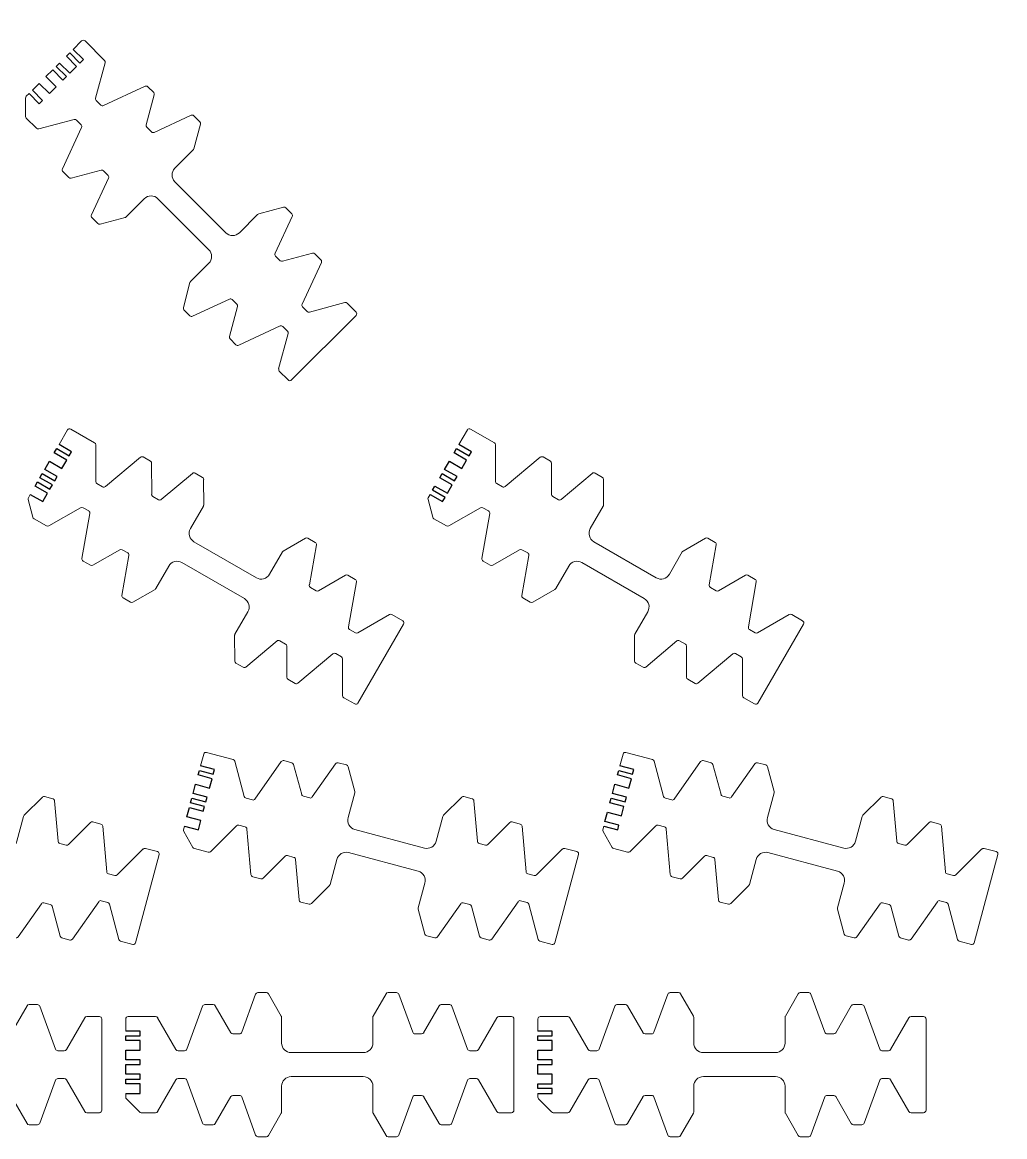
# Model space of a CAD drawing. Header units: millimetres. Extents: x -10 to 1112, y -3314 to 0.
# Drawn here: x 664.8 to 869.3, y -1121 to -889.1 of the extents above; entities that cross this region are included whole.
import ezdxf

# ---------------------------------------------------------------- set-up
doc = ezdxf.new("R2010")
doc.units = ezdxf.units.MM
doc.layers.get('0').update_dxf_attribs({"lineweight": 25, "true_color": 0xffffff})
for name, color, linetype, lineweight, true_color in [('High_Quality', 5, 'Continuous', 25, 0x0000ff), ('Medium_Quality', 4, 'Continuous', 25, 0x00ffff), ('Normal_Quality', 3, 'Continuous', 25, 0x00ff00)]:
    doc.layers.add(name, color=color, linetype=linetype, lineweight=lineweight, true_color=true_color)

# ---------------------------------------------------------------- blocks, each defined once
blk = doc.blocks.new('CTST_UTST_39')
at = {"layer": 'High_Quality'}
for p, q in [((0, 0), (0, -3)), ((1, -3), (1, 0)), ((1, 0), (3, 0)), ((3, 0), (3, -3)), ((5, -3), (5, 0)), ((5, 0), (7, 0)), ((7, 0), (7, -3)), ((8, -3), (8, 0)), ((8, 0), (9, 0)), ((9, 0), (9, -3)), ((11, -3), (11, 0)), ((11, 0), (12, 0)), ((12, 0), (12, -3)), ((13, -3), (13, 0)), ((0, -3), (1, -3)), ((3, -3), (5, -3)), ((7, -3), (8, -3)), ((9, -3), (11, -3)), ((12, -3), (13, -3))]:
    blk.add_line(p, q, dxfattribs=at)
at = {"layer": 'High_Quality', "color": 5, "linetype": 'Continuous', "lineweight": 13, "true_color": 0x0000ff}
for p, q in [((-3.75, -6.64), (2.85, -10.45)), ((15.75, -6.64), (9.15, -10.45)), ((-6.25, -18.64), (-0.65, -21.88)), ((18.25, -18.64), (12.65, -21.88)), ((-8.75, -29.7), (-4.12, -32.38)), ((20.75, -29.7), (16.12, -32.38)), ((3.5, -34.44), (3.5, -49.44)), ((8.5, -34.44), (8.5, -49.44)), ((-8.75, -54.19), (-4.12, -51.51)), ((20.75, -54.19), (16.12, -51.51)), ((-6.25, -65.24), (-0.65, -62.01)), ((18.25, -65.24), (12.65, -62.01)), ((-3.75, -77.24), (2.85, -73.43)), ((15.75, -77.24), (9.15, -73.43))]:
    blk.add_line(p, q, dxfattribs=at)
for centre, start, end in [((1.5, -34.44), 0, 90), ((10.5, -34.44), 90, 180), ((1.5, -49.44), 270, 0), ((10.5, -49.44), 180, 270)]:
    blk.add_arc(centre, 2, start, end, dxfattribs=at)
at = {"layer": 'Medium_Quality', "color": 4, "linetype": 'Continuous', "lineweight": 13, "true_color": 0x00ffff}
for p, q in [((-3.87, -32.44), (1.5, -32.44)), ((15.87, -32.44), (10.5, -32.44)), ((-3.87, -51.44), (1.5, -51.44)), ((15.87, -51.44), (10.5, -51.44))]:
    blk.add_line(p, q, dxfattribs=at)
for centre, start, end in [((-3.87, -31.94), 240, 270), ((15.87, -31.94), 270, 300), ((-3.87, -51.94), 90, 120), ((15.87, -51.94), 60, 90), ((-8.5, -54.62), 120, 180)]:
    blk.add_arc(centre, 0.5, start, end, dxfattribs=at)
at = {"layer": 'Normal_Quality', "color": 3, "lineweight": 13, "true_color": 0x00ff00}
for p, q in [((-0.79, 0), (0, 0)), ((13, 0), (15.5, 0)), ((-3.85, -2.85), (-1.15, -0.15))]:
    blk.add_line(p, q, dxfattribs=at)
at = {"layer": 'Normal_Quality', "color": 3, "linetype": 'Continuous', "lineweight": 13, "true_color": 0x00ff00}
for p, q in [((16, -0.5), (16, -6.21)), ((-4, -3.21), (-4, -6.21)), ((3.1, -12.26), (3.1, -10.89)), ((8.9, -12.26), (8.9, -10.89)), ((-6.17, -15.99), (2.77, -12.73)), ((18.17, -15.99), (9.23, -12.73)), ((-6.5, -16.46), (-6.5, -18.21)), ((18.5, -16.46), (18.5, -18.21)), ((-0.4, -23.68), (-0.4, -22.31)), ((12.4, -23.68), (12.4, -22.31)), ((-8.67, -27.04), (-0.73, -24.15)), ((20.67, -27.04), (12.73, -24.15)), ((-9, -27.51), (-9, -29.27)), ((21, -27.51), (21, -29.27)), ((-9, -56.37), (-9, -54.62)), ((21, -56.37), (21, -54.62)), ((-8.67, -56.84), (-0.73, -59.73)), ((20.67, -56.84), (12.73, -59.73)), ((-0.4, -60.2), (-0.4, -61.58)), ((12.4, -60.2), (12.4, -61.58)), ((-6.5, -67.43), (-6.5, -65.68)), ((18.5, -67.43), (18.5, -65.68)), ((-6.17, -67.9), (2.77, -71.16)), ((18.17, -67.9), (9.23, -71.16)), ((3.1, -71.63), (3.1, -73)), ((8.9, -71.63), (8.9, -73)), ((-4, -80.29), (-4, -77.68)), ((16, -80.29), (16, -77.68)), ((-3.5, -80.79), (15.5, -80.79))]:
    blk.add_line(p, q, dxfattribs=at)
at = {"layer": 'Normal_Quality', "color": 3, "lineweight": 13, "true_color": 0x00ff00}
for centre, start, end in [((15.5, -0.5), 0, 90), ((-0.79, -0.5), 90, 135), ((-3.5, -3.21), 135, 180)]:
    blk.add_arc(centre, 0.5, start, end, dxfattribs=at)
at = {"layer": 'Normal_Quality', "color": 3, "linetype": 'Continuous', "lineweight": 13, "true_color": 0x00ff00}
for centre, start, end in [((-3.5, -6.21), 180, 240), ((15.5, -6.21), 300, 0), ((2.6, -10.89), 0, 60), ((9.4, -10.89), 120, 180), ((2.6, -12.26), 290, 0), ((9.4, -12.26), 180, 250), ((-6, -16.46), 110, 180), ((18, -16.46), 0, 70), ((-6, -18.21), 180, 240), ((18, -18.21), 300, 0), ((-0.9, -22.31), 0, 60), ((12.9, -22.31), 120, 180), ((-0.9, -23.68), 290, 0), ((12.9, -23.68), 180, 250), ((-8.5, -27.51), 110, 180), ((20.5, -27.51), 0, 70), ((-8.5, -29.27), 180, 240), ((20.5, -29.27), 300, 0), ((20.5, -54.62), 0, 60), ((-8.5, -56.37), 180, 250), ((20.5, -56.37), 290, 0), ((-0.9, -60.2), 0, 70), ((12.9, -60.2), 110, 180), ((-0.9, -61.58), 300, 0), ((12.9, -61.58), 180, 240), ((-6, -65.68), 120, 180), ((18, -65.68), 0, 60), ((-6, -67.43), 180, 250), ((18, -67.43), 290, 0), ((2.6, -71.63), 0, 70), ((9.4, -71.63), 110, 180), ((2.6, -73), 300, 0), ((9.4, -73), 180, 240), ((-3.5, -77.68), 120, 180), ((15.5, -77.68), 0, 60), ((-3.5, -80.29), 180, 270), ((15.5, -80.29), 270, 0)]:
    blk.add_arc(centre, 0.5, start, end, dxfattribs=at)
blk = doc.blocks.new('CTST_UTST_48')
at = {"layer": 'High_Quality'}
for p, q in [((0, 0), (0, -3)), ((2, -3), (2, 0)), ((2, 0), (3, 0)), ((3, 0), (3, -3)), ((4, -3), (4, 0)), ((4, 0), (5, 0)), ((5, 0), (5, -3)), ((6, -3), (6, 0)), ((6, 0), (8, 0)), ((8, 0), (8, -3)), ((10, -3), (10, 0)), ((10, 0), (11, 0)), ((11, 0), (11, -3)), ((12, -3), (12, 0)), ((0, -3), (2, -3)), ((3, -3), (4, -3)), ((5, -3), (6, -3)), ((8, -3), (10, -3)), ((11, -3), (12, -3))]:
    blk.add_line(p, q, dxfattribs=at)
at = {"layer": 'High_Quality', "color": 5, "linetype": 'Continuous', "lineweight": 13, "true_color": 0x0000ff}
for p, q in [((-3.75, -6.64), (2.85, -10.45)), ((15.75, -6.64), (9.15, -10.45)), ((-6.25, -18.64), (-0.65, -21.88)), ((18.25, -18.64), (12.65, -21.88)), ((-8.75, -29.7), (-4.12, -32.38)), ((20.75, -29.7), (16.12, -32.38)), ((3.5, -34.44), (3.5, -49.44)), ((8.5, -34.44), (8.5, -49.44)), ((-8.75, -54.19), (-4.12, -51.51)), ((20.75, -54.19), (16.12, -51.51)), ((-6.25, -65.24), (-0.65, -62.01)), ((18.25, -65.24), (12.65, -62.01)), ((-3.75, -77.24), (2.85, -73.43)), ((15.75, -77.24), (9.15, -73.43))]:
    blk.add_line(p, q, dxfattribs=at)
for centre, start, end in [((1.5, -34.44), 0, 90), ((10.5, -34.44), 90, 180), ((1.5, -49.44), 270, 0), ((10.5, -49.44), 180, 270)]:
    blk.add_arc(centre, 2, start, end, dxfattribs=at)
at = {"layer": 'Medium_Quality', "color": 4, "linetype": 'Continuous', "lineweight": 13, "true_color": 0x00ffff}
for p, q in [((-3.87, -32.44), (1.5, -32.44)), ((15.87, -32.44), (10.5, -32.44)), ((-3.87, -51.44), (1.5, -51.44)), ((15.87, -51.44), (10.5, -51.44))]:
    blk.add_line(p, q, dxfattribs=at)
for centre, start, end in [((-3.87, -31.94), 240, 270), ((15.87, -31.94), 270, 300), ((-3.87, -51.94), 90, 120), ((15.87, -51.94), 60, 90), ((-8.5, -54.62), 120, 180)]:
    blk.add_arc(centre, 0.5, start, end, dxfattribs=at)
at = {"layer": 'Normal_Quality', "color": 3, "lineweight": 13, "true_color": 0x00ff00}
for p, q in [((-0.79, 0), (0, 0)), ((12, 0), (15.5, 0)), ((-3.85, -2.85), (-1.15, -0.15))]:
    blk.add_line(p, q, dxfattribs=at)
at = {"layer": 'Normal_Quality', "color": 3, "linetype": 'Continuous', "lineweight": 13, "true_color": 0x00ff00}
for p, q in [((16, -0.5), (16, -6.21)), ((-4, -3.21), (-4, -6.21)), ((3.1, -12.26), (3.1, -10.89)), ((8.9, -12.26), (8.9, -10.89)), ((-6.17, -15.99), (2.77, -12.73)), ((18.17, -15.99), (9.23, -12.73)), ((-6.5, -16.46), (-6.5, -18.21)), ((18.5, -16.46), (18.5, -18.21)), ((-0.4, -23.68), (-0.4, -22.31)), ((12.4, -23.68), (12.4, -22.31)), ((-8.67, -27.04), (-0.73, -24.15)), ((20.67, -27.04), (12.73, -24.15)), ((-9, -27.51), (-9, -29.27)), ((21, -27.51), (21, -29.27)), ((-9, -56.37), (-9, -54.62)), ((21, -56.37), (21, -54.62)), ((-8.67, -56.84), (-0.73, -59.73)), ((20.67, -56.84), (12.73, -59.73)), ((-0.4, -60.2), (-0.4, -61.58)), ((12.4, -60.2), (12.4, -61.58)), ((-6.5, -67.43), (-6.5, -65.68)), ((18.5, -67.43), (18.5, -65.68)), ((-6.17, -67.9), (2.77, -71.16)), ((18.17, -67.9), (9.23, -71.16)), ((3.1, -71.63), (3.1, -73)), ((8.9, -71.63), (8.9, -73)), ((-4, -80.29), (-4, -77.68)), ((16, -80.29), (16, -77.68)), ((-3.5, -80.79), (15.5, -80.79))]:
    blk.add_line(p, q, dxfattribs=at)
at = {"layer": 'Normal_Quality', "color": 3, "lineweight": 13, "true_color": 0x00ff00}
for centre, start, end in [((15.5, -0.5), 0, 90), ((-0.79, -0.5), 90, 135), ((-3.5, -3.21), 135, 180)]:
    blk.add_arc(centre, 0.5, start, end, dxfattribs=at)
at = {"layer": 'Normal_Quality', "color": 3, "linetype": 'Continuous', "lineweight": 13, "true_color": 0x00ff00}
for centre, start, end in [((-3.5, -6.21), 180, 240), ((15.5, -6.21), 300, 0), ((2.6, -10.89), 0, 60), ((9.4, -10.89), 120, 180), ((2.6, -12.26), 290, 0), ((9.4, -12.26), 180, 250), ((-6, -16.46), 110, 180), ((18, -16.46), 0, 70), ((-6, -18.21), 180, 240), ((18, -18.21), 300, 0), ((-0.9, -22.31), 0, 60), ((12.9, -22.31), 120, 180), ((-0.9, -23.68), 290, 0), ((12.9, -23.68), 180, 250), ((-8.5, -27.51), 110, 180), ((20.5, -27.51), 0, 70), ((-8.5, -29.27), 180, 240), ((20.5, -29.27), 300, 0), ((20.5, -54.62), 0, 60), ((-8.5, -56.37), 180, 250), ((20.5, -56.37), 290, 0), ((-0.9, -60.2), 0, 70), ((12.9, -60.2), 110, 180), ((-0.9, -61.58), 300, 0), ((12.9, -61.58), 180, 240), ((-6, -65.68), 120, 180), ((18, -65.68), 0, 60), ((-6, -67.43), 180, 250), ((18, -67.43), 290, 0), ((2.6, -71.63), 0, 70), ((9.4, -71.63), 110, 180), ((2.6, -73), 300, 0), ((9.4, -73), 180, 240), ((-3.5, -77.68), 120, 180), ((15.5, -77.68), 0, 60), ((-3.5, -80.29), 180, 270), ((15.5, -80.29), 270, 0)]:
    blk.add_arc(centre, 0.5, start, end, dxfattribs=at)
blk = doc.blocks.new('CTST_UTST_49')
at = {"layer": 'High_Quality'}
for p, q in [((0, 0), (0, -3)), ((1, -3), (1, 0)), ((1, 0), (2, 0)), ((2, 0), (2, -3)), ((4, -3), (4, 0)), ((4, 0), (5, 0)), ((5, 0), (5, -3)), ((6, -3), (6, 0)), ((6, 0), (8, 0)), ((8, 0), (8, -3)), ((10, -3), (10, 0)), ((10, 0), (11, 0)), ((11, 0), (11, -3)), ((12, -3), (12, 0)), ((0, -3), (1, -3)), ((2, -3), (4, -3)), ((5, -3), (6, -3)), ((8, -3), (10, -3)), ((11, -3), (12, -3))]:
    blk.add_line(p, q, dxfattribs=at)
at = {"layer": 'High_Quality', "color": 5, "linetype": 'Continuous', "lineweight": 13, "true_color": 0x0000ff}
for p, q in [((-3.75, -6.64), (2.85, -10.45)), ((15.75, -6.64), (9.15, -10.45)), ((-6.25, -18.64), (-0.65, -21.88)), ((18.25, -18.64), (12.65, -21.88)), ((-8.75, -29.7), (-4.12, -32.38)), ((20.75, -29.7), (16.12, -32.38)), ((3.5, -34.44), (3.5, -49.44)), ((8.5, -34.44), (8.5, -49.44)), ((-8.75, -54.19), (-4.12, -51.51)), ((20.75, -54.19), (16.12, -51.51)), ((-6.25, -65.24), (-0.65, -62.01)), ((18.25, -65.24), (12.65, -62.01)), ((-3.75, -77.24), (2.85, -73.43)), ((15.75, -77.24), (9.15, -73.43))]:
    blk.add_line(p, q, dxfattribs=at)
for centre, start, end in [((1.5, -34.44), 0, 90), ((10.5, -34.44), 90, 180), ((1.5, -49.44), 270, 0), ((10.5, -49.44), 180, 270)]:
    blk.add_arc(centre, 2, start, end, dxfattribs=at)
at = {"layer": 'Medium_Quality', "color": 4, "linetype": 'Continuous', "lineweight": 13, "true_color": 0x00ffff}
for p, q in [((-3.87, -32.44), (1.5, -32.44)), ((15.87, -32.44), (10.5, -32.44)), ((-3.87, -51.44), (1.5, -51.44)), ((15.87, -51.44), (10.5, -51.44))]:
    blk.add_line(p, q, dxfattribs=at)
for centre, start, end in [((-3.87, -31.94), 240, 270), ((15.87, -31.94), 270, 300), ((-3.87, -51.94), 90, 120), ((15.87, -51.94), 60, 90), ((-8.5, -54.62), 120, 180)]:
    blk.add_arc(centre, 0.5, start, end, dxfattribs=at)
at = {"layer": 'Normal_Quality', "color": 3, "lineweight": 13, "true_color": 0x00ff00}
for p, q in [((-0.79, 0), (0, 0)), ((12, 0), (15.5, 0)), ((-3.85, -2.85), (-1.15, -0.15))]:
    blk.add_line(p, q, dxfattribs=at)
at = {"layer": 'Normal_Quality', "color": 3, "linetype": 'Continuous', "lineweight": 13, "true_color": 0x00ff00}
for p, q in [((16, -0.5), (16, -6.21)), ((-4, -3.21), (-4, -6.21)), ((3.1, -12.26), (3.1, -10.89)), ((8.9, -12.26), (8.9, -10.89)), ((-6.17, -15.99), (2.77, -12.73)), ((18.17, -15.99), (9.23, -12.73)), ((-6.5, -16.46), (-6.5, -18.21)), ((18.5, -16.46), (18.5, -18.21)), ((-0.4, -23.68), (-0.4, -22.31)), ((12.4, -23.68), (12.4, -22.31)), ((-8.67, -27.04), (-0.73, -24.15)), ((20.67, -27.04), (12.73, -24.15)), ((-9, -27.51), (-9, -29.27)), ((21, -27.51), (21, -29.27)), ((-9, -56.37), (-9, -54.62)), ((21, -56.37), (21, -54.62)), ((-8.67, -56.84), (-0.73, -59.73)), ((20.67, -56.84), (12.73, -59.73)), ((-0.4, -60.2), (-0.4, -61.58)), ((12.4, -60.2), (12.4, -61.58)), ((-6.5, -67.43), (-6.5, -65.68)), ((18.5, -67.43), (18.5, -65.68)), ((-6.17, -67.9), (2.77, -71.16)), ((18.17, -67.9), (9.23, -71.16)), ((3.1, -71.63), (3.1, -73)), ((8.9, -71.63), (8.9, -73)), ((-4, -80.29), (-4, -77.68)), ((16, -80.29), (16, -77.68)), ((-3.5, -80.79), (15.5, -80.79))]:
    blk.add_line(p, q, dxfattribs=at)
at = {"layer": 'Normal_Quality', "color": 3, "lineweight": 13, "true_color": 0x00ff00}
for centre, start, end in [((15.5, -0.5), 0, 90), ((-0.79, -0.5), 90, 135), ((-3.5, -3.21), 135, 180)]:
    blk.add_arc(centre, 0.5, start, end, dxfattribs=at)
at = {"layer": 'Normal_Quality', "color": 3, "linetype": 'Continuous', "lineweight": 13, "true_color": 0x00ff00}
for centre, start, end in [((-3.5, -6.21), 180, 240), ((15.5, -6.21), 300, 0), ((2.6, -10.89), 0, 60), ((9.4, -10.89), 120, 180), ((2.6, -12.26), 290, 0), ((9.4, -12.26), 180, 250), ((-6, -16.46), 110, 180), ((18, -16.46), 0, 70), ((-6, -18.21), 180, 240), ((18, -18.21), 300, 0), ((-0.9, -22.31), 0, 60), ((12.9, -22.31), 120, 180), ((-0.9, -23.68), 290, 0), ((12.9, -23.68), 180, 250), ((-8.5, -27.51), 110, 180), ((20.5, -27.51), 0, 70), ((-8.5, -29.27), 180, 240), ((20.5, -29.27), 300, 0), ((20.5, -54.62), 0, 60), ((-8.5, -56.37), 180, 250), ((20.5, -56.37), 290, 0), ((-0.9, -60.2), 0, 70), ((12.9, -60.2), 110, 180), ((-0.9, -61.58), 300, 0), ((12.9, -61.58), 180, 240), ((-6, -65.68), 120, 180), ((18, -65.68), 0, 60), ((-6, -67.43), 180, 250), ((18, -67.43), 290, 0), ((2.6, -71.63), 0, 70), ((9.4, -71.63), 110, 180), ((2.6, -73), 300, 0), ((9.4, -73), 180, 240), ((-3.5, -77.68), 120, 180), ((15.5, -77.68), 0, 60), ((-3.5, -80.29), 180, 270), ((15.5, -80.29), 270, 0)]:
    blk.add_arc(centre, 0.5, start, end, dxfattribs=at)
blk = doc.blocks.new('CTST_UTST_57')
at = {"layer": 'High_Quality'}
for p, q in [((0, 0), (0, -3)), ((1, -3), (1, 0)), ((1, 0), (3, 0)), ((3, 0), (3, -3)), ((4, -3), (4, 0)), ((4, 0), (5, 0)), ((5, 0), (5, -3)), ((6, -3), (6, 0)), ((6, 0), (8, 0)), ((8, 0), (8, -3)), ((10, -3), (10, 0)), ((10, 0), (11, 0)), ((11, 0), (11, -3)), ((13, -3), (13, 0)), ((0, -3), (1, -3)), ((3, -3), (4, -3)), ((5, -3), (6, -3)), ((8, -3), (10, -3)), ((11, -3), (13, -3))]:
    blk.add_line(p, q, dxfattribs=at)
at = {"layer": 'High_Quality', "color": 5, "linetype": 'Continuous', "lineweight": 13, "true_color": 0x0000ff}
for p, q in [((-3.75, -6.64), (2.85, -10.45)), ((15.75, -6.64), (9.15, -10.45)), ((-6.25, -18.64), (-0.65, -21.88)), ((18.25, -18.64), (12.65, -21.88)), ((-8.75, -29.7), (-4.12, -32.38)), ((20.75, -29.7), (16.12, -32.38)), ((3.5, -34.44), (3.5, -49.44)), ((8.5, -34.44), (8.5, -49.44)), ((-8.75, -54.19), (-4.12, -51.51)), ((20.75, -54.19), (16.12, -51.51)), ((-6.25, -65.24), (-0.65, -62.01)), ((18.25, -65.24), (12.65, -62.01)), ((-3.75, -77.24), (2.85, -73.43)), ((15.75, -77.24), (9.15, -73.43))]:
    blk.add_line(p, q, dxfattribs=at)
for centre, start, end in [((1.5, -34.44), 0, 90), ((10.5, -34.44), 90, 180), ((1.5, -49.44), 270, 0), ((10.5, -49.44), 180, 270)]:
    blk.add_arc(centre, 2, start, end, dxfattribs=at)
at = {"layer": 'Medium_Quality', "color": 4, "linetype": 'Continuous', "lineweight": 13, "true_color": 0x00ffff}
for p, q in [((-3.87, -32.44), (1.5, -32.44)), ((15.87, -32.44), (10.5, -32.44)), ((-3.87, -51.44), (1.5, -51.44)), ((15.87, -51.44), (10.5, -51.44))]:
    blk.add_line(p, q, dxfattribs=at)
for centre, start, end in [((-3.87, -31.94), 240, 270), ((15.87, -31.94), 270, 300), ((-3.87, -51.94), 90, 120), ((15.87, -51.94), 60, 90), ((-8.5, -54.62), 120, 180)]:
    blk.add_arc(centre, 0.5, start, end, dxfattribs=at)
at = {"layer": 'Normal_Quality', "color": 3, "lineweight": 13, "true_color": 0x00ff00}
for p, q in [((-0.79, 0), (0, 0)), ((13, 0), (15.5, 0)), ((-3.85, -2.85), (-1.15, -0.15))]:
    blk.add_line(p, q, dxfattribs=at)
at = {"layer": 'Normal_Quality', "color": 3, "linetype": 'Continuous', "lineweight": 13, "true_color": 0x00ff00}
for p, q in [((16, -0.5), (16, -6.21)), ((-4, -3.21), (-4, -6.21)), ((3.1, -12.26), (3.1, -10.89)), ((8.9, -12.26), (8.9, -10.89)), ((-6.17, -15.99), (2.77, -12.73)), ((18.17, -15.99), (9.23, -12.73)), ((-6.5, -16.46), (-6.5, -18.21)), ((18.5, -16.46), (18.5, -18.21)), ((-0.4, -23.68), (-0.4, -22.31)), ((12.4, -23.68), (12.4, -22.31)), ((-8.67, -27.04), (-0.73, -24.15)), ((20.67, -27.04), (12.73, -24.15)), ((-9, -27.51), (-9, -29.27)), ((21, -27.51), (21, -29.27)), ((-9, -56.37), (-9, -54.62)), ((21, -56.37), (21, -54.62)), ((-8.67, -56.84), (-0.73, -59.73)), ((20.67, -56.84), (12.73, -59.73)), ((-0.4, -60.2), (-0.4, -61.58)), ((12.4, -60.2), (12.4, -61.58)), ((-6.5, -67.43), (-6.5, -65.68)), ((18.5, -67.43), (18.5, -65.68)), ((-6.17, -67.9), (2.77, -71.16)), ((18.17, -67.9), (9.23, -71.16)), ((3.1, -71.63), (3.1, -73)), ((8.9, -71.63), (8.9, -73)), ((-4, -80.29), (-4, -77.68)), ((16, -80.29), (16, -77.68)), ((-3.5, -80.79), (15.5, -80.79))]:
    blk.add_line(p, q, dxfattribs=at)
at = {"layer": 'Normal_Quality', "color": 3, "lineweight": 13, "true_color": 0x00ff00}
for centre, start, end in [((15.5, -0.5), 0, 90), ((-0.79, -0.5), 90, 135), ((-3.5, -3.21), 135, 180)]:
    blk.add_arc(centre, 0.5, start, end, dxfattribs=at)
at = {"layer": 'Normal_Quality', "color": 3, "linetype": 'Continuous', "lineweight": 13, "true_color": 0x00ff00}
for centre, start, end in [((-3.5, -6.21), 180, 240), ((15.5, -6.21), 300, 0), ((2.6, -10.89), 0, 60), ((9.4, -10.89), 120, 180), ((2.6, -12.26), 290, 0), ((9.4, -12.26), 180, 250), ((-6, -16.46), 110, 180), ((18, -16.46), 0, 70), ((-6, -18.21), 180, 240), ((18, -18.21), 300, 0), ((-0.9, -22.31), 0, 60), ((12.9, -22.31), 120, 180), ((-0.9, -23.68), 290, 0), ((12.9, -23.68), 180, 250), ((-8.5, -27.51), 110, 180), ((20.5, -27.51), 0, 70), ((-8.5, -29.27), 180, 240), ((20.5, -29.27), 300, 0), ((20.5, -54.62), 0, 60), ((-8.5, -56.37), 180, 250), ((20.5, -56.37), 290, 0), ((-0.9, -60.2), 0, 70), ((12.9, -60.2), 110, 180), ((-0.9, -61.58), 300, 0), ((12.9, -61.58), 180, 240), ((-6, -65.68), 120, 180), ((18, -65.68), 0, 60), ((-6, -67.43), 180, 250), ((18, -67.43), 290, 0), ((2.6, -71.63), 0, 70), ((9.4, -71.63), 110, 180), ((2.6, -73), 300, 0), ((9.4, -73), 180, 240), ((-3.5, -77.68), 120, 180), ((15.5, -77.68), 0, 60), ((-3.5, -80.29), 180, 270), ((15.5, -80.29), 270, 0)]:
    blk.add_arc(centre, 0.5, start, end, dxfattribs=at)
blk = doc.blocks.new('CTST_UTST_58')
at = {"layer": 'High_Quality'}
for p, q in [((0, 0), (0, -3)), ((2, -3), (2, 0)), ((2, 0), (4, 0)), ((4, 0), (4, -3)), ((5, -3), (5, 0)), ((5, 0), (6, 0)), ((6, 0), (6, -3)), ((7, -3), (7, 0)), ((7, 0), (9, 0)), ((9, 0), (9, -3)), ((11, -3), (11, 0)), ((11, 0), (12, 0)), ((12, 0), (12, -3)), ((13, -3), (13, 0)), ((0, -3), (2, -3)), ((4, -3), (5, -3)), ((6, -3), (7, -3)), ((9, -3), (11, -3)), ((12, -3), (13, -3))]:
    blk.add_line(p, q, dxfattribs=at)
at = {"layer": 'High_Quality', "color": 5, "linetype": 'Continuous', "lineweight": 13, "true_color": 0x0000ff}
for p, q in [((-3.75, -6.64), (2.85, -10.45)), ((15.75, -6.64), (9.15, -10.45)), ((-6.25, -18.64), (-0.65, -21.88)), ((18.25, -18.64), (12.65, -21.88)), ((-8.75, -29.7), (-4.12, -32.38)), ((20.75, -29.7), (16.12, -32.38)), ((3.5, -34.44), (3.5, -49.44)), ((8.5, -34.44), (8.5, -49.44)), ((-8.75, -54.19), (-4.12, -51.51)), ((20.75, -54.19), (16.12, -51.51)), ((-6.25, -65.24), (-0.65, -62.01)), ((18.25, -65.24), (12.65, -62.01)), ((-3.75, -77.24), (2.85, -73.43)), ((15.75, -77.24), (9.15, -73.43))]:
    blk.add_line(p, q, dxfattribs=at)
for centre, start, end in [((1.5, -34.44), 0, 90), ((10.5, -34.44), 90, 180), ((1.5, -49.44), 270, 0), ((10.5, -49.44), 180, 270)]:
    blk.add_arc(centre, 2, start, end, dxfattribs=at)
at = {"layer": 'Medium_Quality', "color": 4, "linetype": 'Continuous', "lineweight": 13, "true_color": 0x00ffff}
for p, q in [((-3.87, -32.44), (1.5, -32.44)), ((15.87, -32.44), (10.5, -32.44)), ((-3.87, -51.44), (1.5, -51.44)), ((15.87, -51.44), (10.5, -51.44))]:
    blk.add_line(p, q, dxfattribs=at)
for centre, start, end in [((-3.87, -31.94), 240, 270), ((15.87, -31.94), 270, 300), ((-3.87, -51.94), 90, 120), ((15.87, -51.94), 60, 90), ((-8.5, -54.62), 120, 180)]:
    blk.add_arc(centre, 0.5, start, end, dxfattribs=at)
at = {"layer": 'Normal_Quality', "color": 3, "lineweight": 13, "true_color": 0x00ff00}
for p, q in [((-0.79, 0), (0, 0)), ((13, 0), (15.5, 0)), ((-3.85, -2.85), (-1.15, -0.15))]:
    blk.add_line(p, q, dxfattribs=at)
at = {"layer": 'Normal_Quality', "color": 3, "linetype": 'Continuous', "lineweight": 13, "true_color": 0x00ff00}
for p, q in [((16, -0.5), (16, -6.21)), ((-4, -3.21), (-4, -6.21)), ((3.1, -12.26), (3.1, -10.89)), ((8.9, -12.26), (8.9, -10.89)), ((-6.17, -15.99), (2.77, -12.73)), ((18.17, -15.99), (9.23, -12.73)), ((-6.5, -16.46), (-6.5, -18.21)), ((18.5, -16.46), (18.5, -18.21)), ((-0.4, -23.68), (-0.4, -22.31)), ((12.4, -23.68), (12.4, -22.31)), ((-8.67, -27.04), (-0.73, -24.15)), ((20.67, -27.04), (12.73, -24.15)), ((-9, -27.51), (-9, -29.27)), ((21, -27.51), (21, -29.27)), ((-9, -56.37), (-9, -54.62)), ((21, -56.37), (21, -54.62)), ((-8.67, -56.84), (-0.73, -59.73)), ((20.67, -56.84), (12.73, -59.73)), ((-0.4, -60.2), (-0.4, -61.58)), ((12.4, -60.2), (12.4, -61.58)), ((-6.5, -67.43), (-6.5, -65.68)), ((18.5, -67.43), (18.5, -65.68)), ((-6.17, -67.9), (2.77, -71.16)), ((18.17, -67.9), (9.23, -71.16)), ((3.1, -71.63), (3.1, -73)), ((8.9, -71.63), (8.9, -73)), ((-4, -80.29), (-4, -77.68)), ((16, -80.29), (16, -77.68)), ((-3.5, -80.79), (15.5, -80.79))]:
    blk.add_line(p, q, dxfattribs=at)
at = {"layer": 'Normal_Quality', "color": 3, "lineweight": 13, "true_color": 0x00ff00}
for centre, start, end in [((15.5, -0.5), 0, 90), ((-0.79, -0.5), 90, 135), ((-3.5, -3.21), 135, 180)]:
    blk.add_arc(centre, 0.5, start, end, dxfattribs=at)
at = {"layer": 'Normal_Quality', "color": 3, "linetype": 'Continuous', "lineweight": 13, "true_color": 0x00ff00}
for centre, start, end in [((-3.5, -6.21), 180, 240), ((15.5, -6.21), 300, 0), ((2.6, -10.89), 0, 60), ((9.4, -10.89), 120, 180), ((2.6, -12.26), 290, 0), ((9.4, -12.26), 180, 250), ((-6, -16.46), 110, 180), ((18, -16.46), 0, 70), ((-6, -18.21), 180, 240), ((18, -18.21), 300, 0), ((-0.9, -22.31), 0, 60), ((12.9, -22.31), 120, 180), ((-0.9, -23.68), 290, 0), ((12.9, -23.68), 180, 250), ((-8.5, -27.51), 110, 180), ((20.5, -27.51), 0, 70), ((-8.5, -29.27), 180, 240), ((20.5, -29.27), 300, 0), ((20.5, -54.62), 0, 60), ((-8.5, -56.37), 180, 250), ((20.5, -56.37), 290, 0), ((-0.9, -60.2), 0, 70), ((12.9, -60.2), 110, 180), ((-0.9, -61.58), 300, 0), ((12.9, -61.58), 180, 240), ((-6, -65.68), 120, 180), ((18, -65.68), 0, 60), ((-6, -67.43), 180, 250), ((18, -67.43), 290, 0), ((2.6, -71.63), 0, 70), ((9.4, -71.63), 110, 180), ((2.6, -73), 300, 0), ((9.4, -73), 180, 240), ((-3.5, -77.68), 120, 180), ((15.5, -77.68), 0, 60), ((-3.5, -80.29), 180, 270), ((15.5, -80.29), 270, 0)]:
    blk.add_arc(centre, 0.5, start, end, dxfattribs=at)
blk = doc.blocks.new('CTST_UTST_59')
at = {"layer": 'High_Quality'}
for p, q in [((0, 0), (0, -3)), ((1, -3), (1, 0)), ((1, 0), (3, 0)), ((3, 0), (3, -3)), ((5, -3), (5, 0)), ((5, 0), (6, 0)), ((6, 0), (6, -3)), ((7, -3), (7, 0)), ((7, 0), (9, 0)), ((9, 0), (9, -3)), ((11, -3), (11, 0)), ((11, 0), (12, 0)), ((12, 0), (12, -3)), ((13, -3), (13, 0)), ((0, -3), (1, -3)), ((3, -3), (5, -3)), ((6, -3), (7, -3)), ((9, -3), (11, -3)), ((12, -3), (13, -3))]:
    blk.add_line(p, q, dxfattribs=at)
at = {"layer": 'High_Quality', "color": 5, "linetype": 'Continuous', "lineweight": 13, "true_color": 0x0000ff}
for p, q in [((-3.75, -6.64), (2.85, -10.45)), ((15.75, -6.64), (9.15, -10.45)), ((-6.25, -18.64), (-0.65, -21.88)), ((18.25, -18.64), (12.65, -21.88)), ((-8.75, -29.7), (-4.12, -32.38)), ((20.75, -29.7), (16.12, -32.38)), ((3.5, -34.44), (3.5, -49.44)), ((8.5, -34.44), (8.5, -49.44)), ((-8.75, -54.19), (-4.12, -51.51)), ((20.75, -54.19), (16.12, -51.51)), ((-6.25, -65.24), (-0.65, -62.01)), ((18.25, -65.24), (12.65, -62.01)), ((-3.75, -77.24), (2.85, -73.43)), ((15.75, -77.24), (9.15, -73.43))]:
    blk.add_line(p, q, dxfattribs=at)
for centre, start, end in [((1.5, -34.44), 0, 90), ((10.5, -34.44), 90, 180), ((1.5, -49.44), 270, 0), ((10.5, -49.44), 180, 270)]:
    blk.add_arc(centre, 2, start, end, dxfattribs=at)
at = {"layer": 'Medium_Quality', "color": 4, "linetype": 'Continuous', "lineweight": 13, "true_color": 0x00ffff}
for p, q in [((-3.87, -32.44), (1.5, -32.44)), ((15.87, -32.44), (10.5, -32.44)), ((-3.87, -51.44), (1.5, -51.44)), ((15.87, -51.44), (10.5, -51.44))]:
    blk.add_line(p, q, dxfattribs=at)
for centre, start, end in [((-3.87, -31.94), 240, 270), ((15.87, -31.94), 270, 300), ((-3.87, -51.94), 90, 120), ((15.87, -51.94), 60, 90), ((-8.5, -54.62), 120, 180)]:
    blk.add_arc(centre, 0.5, start, end, dxfattribs=at)
at = {"layer": 'Normal_Quality', "color": 3, "lineweight": 13, "true_color": 0x00ff00}
for p, q in [((-0.79, 0), (0, 0)), ((13, 0), (15.5, 0)), ((-3.85, -2.85), (-1.15, -0.15))]:
    blk.add_line(p, q, dxfattribs=at)
at = {"layer": 'Normal_Quality', "color": 3, "linetype": 'Continuous', "lineweight": 13, "true_color": 0x00ff00}
for p, q in [((16, -0.5), (16, -6.21)), ((-4, -3.21), (-4, -6.21)), ((3.1, -12.26), (3.1, -10.89)), ((8.9, -12.26), (8.9, -10.89)), ((-6.17, -15.99), (2.77, -12.73)), ((18.17, -15.99), (9.23, -12.73)), ((-6.5, -16.46), (-6.5, -18.21)), ((18.5, -16.46), (18.5, -18.21)), ((-0.4, -23.68), (-0.4, -22.31)), ((12.4, -23.68), (12.4, -22.31)), ((-8.67, -27.04), (-0.73, -24.15)), ((20.67, -27.04), (12.73, -24.15)), ((-9, -27.51), (-9, -29.27)), ((21, -27.51), (21, -29.27)), ((-9, -56.37), (-9, -54.62)), ((21, -56.37), (21, -54.62)), ((-8.67, -56.84), (-0.73, -59.73)), ((20.67, -56.84), (12.73, -59.73)), ((-0.4, -60.2), (-0.4, -61.58)), ((12.4, -60.2), (12.4, -61.58)), ((-6.5, -67.43), (-6.5, -65.68)), ((18.5, -67.43), (18.5, -65.68)), ((-6.17, -67.9), (2.77, -71.16)), ((18.17, -67.9), (9.23, -71.16)), ((3.1, -71.63), (3.1, -73)), ((8.9, -71.63), (8.9, -73)), ((-4, -80.29), (-4, -77.68)), ((16, -80.29), (16, -77.68)), ((-3.5, -80.79), (15.5, -80.79))]:
    blk.add_line(p, q, dxfattribs=at)
at = {"layer": 'Normal_Quality', "color": 3, "lineweight": 13, "true_color": 0x00ff00}
for centre, start, end in [((15.5, -0.5), 0, 90), ((-0.79, -0.5), 90, 135), ((-3.5, -3.21), 135, 180)]:
    blk.add_arc(centre, 0.5, start, end, dxfattribs=at)
at = {"layer": 'Normal_Quality', "color": 3, "linetype": 'Continuous', "lineweight": 13, "true_color": 0x00ff00}
for centre, start, end in [((-3.5, -6.21), 180, 240), ((15.5, -6.21), 300, 0), ((2.6, -10.89), 0, 60), ((9.4, -10.89), 120, 180), ((2.6, -12.26), 290, 0), ((9.4, -12.26), 180, 250), ((-6, -16.46), 110, 180), ((18, -16.46), 0, 70), ((-6, -18.21), 180, 240), ((18, -18.21), 300, 0), ((-0.9, -22.31), 0, 60), ((12.9, -22.31), 120, 180), ((-0.9, -23.68), 290, 0), ((12.9, -23.68), 180, 250), ((-8.5, -27.51), 110, 180), ((20.5, -27.51), 0, 70), ((-8.5, -29.27), 180, 240), ((20.5, -29.27), 300, 0), ((20.5, -54.62), 0, 60), ((-8.5, -56.37), 180, 250), ((20.5, -56.37), 290, 0), ((-0.9, -60.2), 0, 70), ((12.9, -60.2), 110, 180), ((-0.9, -61.58), 300, 0), ((12.9, -61.58), 180, 240), ((-6, -65.68), 120, 180), ((18, -65.68), 0, 60), ((-6, -67.43), 180, 250), ((18, -67.43), 290, 0), ((2.6, -71.63), 0, 70), ((9.4, -71.63), 110, 180), ((2.6, -73), 300, 0), ((9.4, -73), 180, 240), ((-3.5, -77.68), 120, 180), ((15.5, -77.68), 0, 60), ((-3.5, -80.29), 180, 270), ((15.5, -80.29), 270, 0)]:
    blk.add_arc(centre, 0.5, start, end, dxfattribs=at)
blk = doc.blocks.new('CTST_UTST_67')
at = {"layer": 'High_Quality'}
for p, q in [((0, 0), (0, -3)), ((1, -3), (1, 0)), ((1, 0), (2, 0)), ((2, 0), (2, -3)), ((3, -3), (3, 0)), ((3, 0), (5, 0)), ((5, 0), (5, -3)), ((6, -3), (6, 0)), ((6, 0), (8, 0)), ((8, 0), (8, -3)), ((10, -3), (10, 0)), ((10, 0), (11, 0)), ((11, 0), (11, -3)), ((13, -3), (13, 0)), ((0, -3), (1, -3)), ((2, -3), (3, -3)), ((5, -3), (6, -3)), ((8, -3), (10, -3)), ((11, -3), (13, -3))]:
    blk.add_line(p, q, dxfattribs=at)
at = {"layer": 'High_Quality', "color": 5, "linetype": 'Continuous', "lineweight": 13, "true_color": 0x0000ff}
for p, q in [((-3.75, -6.64), (2.85, -10.45)), ((15.75, -6.64), (9.15, -10.45)), ((-6.25, -18.64), (-0.65, -21.88)), ((18.25, -18.64), (12.65, -21.88)), ((-8.75, -29.7), (-4.12, -32.38)), ((20.75, -29.7), (16.12, -32.38)), ((3.5, -34.44), (3.5, -49.44)), ((8.5, -34.44), (8.5, -49.44)), ((-8.75, -54.19), (-4.12, -51.51)), ((20.75, -54.19), (16.12, -51.51)), ((-6.25, -65.24), (-0.65, -62.01)), ((18.25, -65.24), (12.65, -62.01)), ((-3.75, -77.24), (2.85, -73.43)), ((15.75, -77.24), (9.15, -73.43))]:
    blk.add_line(p, q, dxfattribs=at)
for centre, start, end in [((1.5, -34.44), 0, 90), ((10.5, -34.44), 90, 180), ((1.5, -49.44), 270, 0), ((10.5, -49.44), 180, 270)]:
    blk.add_arc(centre, 2, start, end, dxfattribs=at)
at = {"layer": 'Medium_Quality', "color": 4, "linetype": 'Continuous', "lineweight": 13, "true_color": 0x00ffff}
for p, q in [((-3.87, -32.44), (1.5, -32.44)), ((15.87, -32.44), (10.5, -32.44)), ((-3.87, -51.44), (1.5, -51.44)), ((15.87, -51.44), (10.5, -51.44))]:
    blk.add_line(p, q, dxfattribs=at)
for centre, start, end in [((-3.87, -31.94), 240, 270), ((15.87, -31.94), 270, 300), ((-3.87, -51.94), 90, 120), ((15.87, -51.94), 60, 90), ((-8.5, -54.62), 120, 180)]:
    blk.add_arc(centre, 0.5, start, end, dxfattribs=at)
at = {"layer": 'Normal_Quality', "color": 3, "lineweight": 13, "true_color": 0x00ff00}
for p, q in [((-0.79, 0), (0, 0)), ((13, 0), (15.5, 0)), ((-3.85, -2.85), (-1.15, -0.15))]:
    blk.add_line(p, q, dxfattribs=at)
at = {"layer": 'Normal_Quality', "color": 3, "linetype": 'Continuous', "lineweight": 13, "true_color": 0x00ff00}
for p, q in [((16, -0.5), (16, -6.21)), ((-4, -3.21), (-4, -6.21)), ((3.1, -12.26), (3.1, -10.89)), ((8.9, -12.26), (8.9, -10.89)), ((-6.17, -15.99), (2.77, -12.73)), ((18.17, -15.99), (9.23, -12.73)), ((-6.5, -16.46), (-6.5, -18.21)), ((18.5, -16.46), (18.5, -18.21)), ((-0.4, -23.68), (-0.4, -22.31)), ((12.4, -23.68), (12.4, -22.31)), ((-8.67, -27.04), (-0.73, -24.15)), ((20.67, -27.04), (12.73, -24.15)), ((-9, -27.51), (-9, -29.27)), ((21, -27.51), (21, -29.27)), ((-9, -56.37), (-9, -54.62)), ((21, -56.37), (21, -54.62)), ((-8.67, -56.84), (-0.73, -59.73)), ((20.67, -56.84), (12.73, -59.73)), ((-0.4, -60.2), (-0.4, -61.58)), ((12.4, -60.2), (12.4, -61.58)), ((-6.5, -67.43), (-6.5, -65.68)), ((18.5, -67.43), (18.5, -65.68)), ((-6.17, -67.9), (2.77, -71.16)), ((18.17, -67.9), (9.23, -71.16)), ((3.1, -71.63), (3.1, -73)), ((8.9, -71.63), (8.9, -73)), ((-4, -80.29), (-4, -77.68)), ((16, -80.29), (16, -77.68)), ((-3.5, -80.79), (15.5, -80.79))]:
    blk.add_line(p, q, dxfattribs=at)
at = {"layer": 'Normal_Quality', "color": 3, "lineweight": 13, "true_color": 0x00ff00}
for centre, start, end in [((15.5, -0.5), 0, 90), ((-0.79, -0.5), 90, 135), ((-3.5, -3.21), 135, 180)]:
    blk.add_arc(centre, 0.5, start, end, dxfattribs=at)
at = {"layer": 'Normal_Quality', "color": 3, "linetype": 'Continuous', "lineweight": 13, "true_color": 0x00ff00}
for centre, start, end in [((-3.5, -6.21), 180, 240), ((15.5, -6.21), 300, 0), ((2.6, -10.89), 0, 60), ((9.4, -10.89), 120, 180), ((2.6, -12.26), 290, 0), ((9.4, -12.26), 180, 250), ((-6, -16.46), 110, 180), ((18, -16.46), 0, 70), ((-6, -18.21), 180, 240), ((18, -18.21), 300, 0), ((-0.9, -22.31), 0, 60), ((12.9, -22.31), 120, 180), ((-0.9, -23.68), 290, 0), ((12.9, -23.68), 180, 250), ((-8.5, -27.51), 110, 180), ((20.5, -27.51), 0, 70), ((-8.5, -29.27), 180, 240), ((20.5, -29.27), 300, 0), ((20.5, -54.62), 0, 60), ((-8.5, -56.37), 180, 250), ((20.5, -56.37), 290, 0), ((-0.9, -60.2), 0, 70), ((12.9, -60.2), 110, 180), ((-0.9, -61.58), 300, 0), ((12.9, -61.58), 180, 240), ((-6, -65.68), 120, 180), ((18, -65.68), 0, 60), ((-6, -67.43), 180, 250), ((18, -67.43), 290, 0), ((2.6, -71.63), 0, 70), ((9.4, -71.63), 110, 180), ((2.6, -73), 300, 0), ((9.4, -73), 180, 240), ((-3.5, -77.68), 120, 180), ((15.5, -77.68), 0, 60), ((-3.5, -80.29), 180, 270), ((15.5, -80.29), 270, 0)]:
    blk.add_arc(centre, 0.5, start, end, dxfattribs=at)
blk = doc.blocks.new('CTST_UTST_68')
at = {"layer": 'High_Quality'}
for p, q in [((0, 0), (0, -3)), ((2, -3), (2, 0)), ((2, 0), (3, 0)), ((3, 0), (3, -3)), ((4, -3), (4, 0)), ((4, 0), (6, 0)), ((6, 0), (6, -3)), ((7, -3), (7, 0)), ((7, 0), (9, 0)), ((9, 0), (9, -3)), ((11, -3), (11, 0)), ((11, 0), (12, 0)), ((12, 0), (12, -3)), ((13, -3), (13, 0)), ((0, -3), (2, -3)), ((3, -3), (4, -3)), ((6, -3), (7, -3)), ((9, -3), (11, -3)), ((12, -3), (13, -3))]:
    blk.add_line(p, q, dxfattribs=at)
at = {"layer": 'High_Quality', "color": 5, "linetype": 'Continuous', "lineweight": 13, "true_color": 0x0000ff}
for p, q in [((-3.75, -6.64), (2.85, -10.45)), ((15.75, -6.64), (9.15, -10.45)), ((-6.25, -18.64), (-0.65, -21.88)), ((18.25, -18.64), (12.65, -21.88)), ((-8.75, -29.7), (-4.12, -32.38)), ((20.75, -29.7), (16.12, -32.38)), ((3.5, -34.44), (3.5, -49.44)), ((8.5, -34.44), (8.5, -49.44)), ((-8.75, -54.19), (-4.12, -51.51)), ((20.75, -54.19), (16.12, -51.51)), ((-6.25, -65.24), (-0.65, -62.01)), ((18.25, -65.24), (12.65, -62.01)), ((-3.75, -77.24), (2.85, -73.43)), ((15.75, -77.24), (9.15, -73.43))]:
    blk.add_line(p, q, dxfattribs=at)
for centre, start, end in [((1.5, -34.44), 0, 90), ((10.5, -34.44), 90, 180), ((1.5, -49.44), 270, 0), ((10.5, -49.44), 180, 270)]:
    blk.add_arc(centre, 2, start, end, dxfattribs=at)
at = {"layer": 'Medium_Quality', "color": 4, "linetype": 'Continuous', "lineweight": 13, "true_color": 0x00ffff}
for p, q in [((-3.87, -32.44), (1.5, -32.44)), ((15.87, -32.44), (10.5, -32.44)), ((-3.87, -51.44), (1.5, -51.44)), ((15.87, -51.44), (10.5, -51.44))]:
    blk.add_line(p, q, dxfattribs=at)
for centre, start, end in [((-3.87, -31.94), 240, 270), ((15.87, -31.94), 270, 300), ((-3.87, -51.94), 90, 120), ((15.87, -51.94), 60, 90), ((-8.5, -54.62), 120, 180)]:
    blk.add_arc(centre, 0.5, start, end, dxfattribs=at)
at = {"layer": 'Normal_Quality', "color": 3, "lineweight": 13, "true_color": 0x00ff00}
for p, q in [((-0.79, 0), (0, 0)), ((13, 0), (15.5, 0)), ((-3.85, -2.85), (-1.15, -0.15))]:
    blk.add_line(p, q, dxfattribs=at)
at = {"layer": 'Normal_Quality', "color": 3, "linetype": 'Continuous', "lineweight": 13, "true_color": 0x00ff00}
for p, q in [((16, -0.5), (16, -6.21)), ((-4, -3.21), (-4, -6.21)), ((3.1, -12.26), (3.1, -10.89)), ((8.9, -12.26), (8.9, -10.89)), ((-6.17, -15.99), (2.77, -12.73)), ((18.17, -15.99), (9.23, -12.73)), ((-6.5, -16.46), (-6.5, -18.21)), ((18.5, -16.46), (18.5, -18.21)), ((-0.4, -23.68), (-0.4, -22.31)), ((12.4, -23.68), (12.4, -22.31)), ((-8.67, -27.04), (-0.73, -24.15)), ((20.67, -27.04), (12.73, -24.15)), ((-9, -27.51), (-9, -29.27)), ((21, -27.51), (21, -29.27)), ((-9, -56.37), (-9, -54.62)), ((21, -56.37), (21, -54.62)), ((-8.67, -56.84), (-0.73, -59.73)), ((20.67, -56.84), (12.73, -59.73)), ((-0.4, -60.2), (-0.4, -61.58)), ((12.4, -60.2), (12.4, -61.58)), ((-6.5, -67.43), (-6.5, -65.68)), ((18.5, -67.43), (18.5, -65.68)), ((-6.17, -67.9), (2.77, -71.16)), ((18.17, -67.9), (9.23, -71.16)), ((3.1, -71.63), (3.1, -73)), ((8.9, -71.63), (8.9, -73)), ((-4, -80.29), (-4, -77.68)), ((16, -80.29), (16, -77.68)), ((-3.5, -80.79), (15.5, -80.79))]:
    blk.add_line(p, q, dxfattribs=at)
at = {"layer": 'Normal_Quality', "color": 3, "lineweight": 13, "true_color": 0x00ff00}
for centre, start, end in [((15.5, -0.5), 0, 90), ((-0.79, -0.5), 90, 135), ((-3.5, -3.21), 135, 180)]:
    blk.add_arc(centre, 0.5, start, end, dxfattribs=at)
at = {"layer": 'Normal_Quality', "color": 3, "linetype": 'Continuous', "lineweight": 13, "true_color": 0x00ff00}
for centre, start, end in [((-3.5, -6.21), 180, 240), ((15.5, -6.21), 300, 0), ((2.6, -10.89), 0, 60), ((9.4, -10.89), 120, 180), ((2.6, -12.26), 290, 0), ((9.4, -12.26), 180, 250), ((-6, -16.46), 110, 180), ((18, -16.46), 0, 70), ((-6, -18.21), 180, 240), ((18, -18.21), 300, 0), ((-0.9, -22.31), 0, 60), ((12.9, -22.31), 120, 180), ((-0.9, -23.68), 290, 0), ((12.9, -23.68), 180, 250), ((-8.5, -27.51), 110, 180), ((20.5, -27.51), 0, 70), ((-8.5, -29.27), 180, 240), ((20.5, -29.27), 300, 0), ((20.5, -54.62), 0, 60), ((-8.5, -56.37), 180, 250), ((20.5, -56.37), 290, 0), ((-0.9, -60.2), 0, 70), ((12.9, -60.2), 110, 180), ((-0.9, -61.58), 300, 0), ((12.9, -61.58), 180, 240), ((-6, -65.68), 120, 180), ((18, -65.68), 0, 60), ((-6, -67.43), 180, 250), ((18, -67.43), 290, 0), ((2.6, -71.63), 0, 70), ((9.4, -71.63), 110, 180), ((2.6, -73), 300, 0), ((9.4, -73), 180, 240), ((-3.5, -77.68), 120, 180), ((15.5, -77.68), 0, 60), ((-3.5, -80.29), 180, 270), ((15.5, -80.29), 270, 0)]:
    blk.add_arc(centre, 0.5, start, end, dxfattribs=at)
blk = doc.blocks.new('CTST_UTST_69')
at = {"layer": 'High_Quality'}
for p, q in [((0, 0), (0, -3)), ((1, -3), (1, 0)), ((1, 0), (2, 0)), ((2, 0), (2, -3)), ((4, -3), (4, 0)), ((4, 0), (6, 0)), ((6, 0), (6, -3)), ((7, -3), (7, 0)), ((7, 0), (9, 0)), ((9, 0), (9, -3)), ((11, -3), (11, 0)), ((11, 0), (12, 0)), ((12, 0), (12, -3)), ((13, -3), (13, 0)), ((0, -3), (1, -3)), ((2, -3), (4, -3)), ((6, -3), (7, -3)), ((9, -3), (11, -3)), ((12, -3), (13, -3))]:
    blk.add_line(p, q, dxfattribs=at)
at = {"layer": 'High_Quality', "color": 5, "linetype": 'Continuous', "lineweight": 13, "true_color": 0x0000ff}
for p, q in [((-3.75, -6.64), (2.85, -10.45)), ((15.75, -6.64), (9.15, -10.45)), ((-6.25, -18.64), (-0.65, -21.88)), ((18.25, -18.64), (12.65, -21.88)), ((-8.75, -29.7), (-4.12, -32.38)), ((20.75, -29.7), (16.12, -32.38)), ((3.5, -34.44), (3.5, -49.44)), ((8.5, -34.44), (8.5, -49.44)), ((-8.75, -54.19), (-4.12, -51.51)), ((20.75, -54.19), (16.12, -51.51)), ((-6.25, -65.24), (-0.65, -62.01)), ((18.25, -65.24), (12.65, -62.01)), ((-3.75, -77.24), (2.85, -73.43)), ((15.75, -77.24), (9.15, -73.43))]:
    blk.add_line(p, q, dxfattribs=at)
for centre, start, end in [((1.5, -34.44), 0, 90), ((10.5, -34.44), 90, 180), ((1.5, -49.44), 270, 0), ((10.5, -49.44), 180, 270)]:
    blk.add_arc(centre, 2, start, end, dxfattribs=at)
at = {"layer": 'Medium_Quality', "color": 4, "linetype": 'Continuous', "lineweight": 13, "true_color": 0x00ffff}
for p, q in [((-3.87, -32.44), (1.5, -32.44)), ((15.87, -32.44), (10.5, -32.44)), ((-3.87, -51.44), (1.5, -51.44)), ((15.87, -51.44), (10.5, -51.44))]:
    blk.add_line(p, q, dxfattribs=at)
for centre, start, end in [((-3.87, -31.94), 240, 270), ((15.87, -31.94), 270, 300), ((-3.87, -51.94), 90, 120), ((15.87, -51.94), 60, 90), ((-8.5, -54.62), 120, 180)]:
    blk.add_arc(centre, 0.5, start, end, dxfattribs=at)
at = {"layer": 'Normal_Quality', "color": 3, "lineweight": 13, "true_color": 0x00ff00}
for p, q in [((-0.79, 0), (0, 0)), ((13, 0), (15.5, 0)), ((-3.85, -2.85), (-1.15, -0.15))]:
    blk.add_line(p, q, dxfattribs=at)
at = {"layer": 'Normal_Quality', "color": 3, "linetype": 'Continuous', "lineweight": 13, "true_color": 0x00ff00}
for p, q in [((16, -0.5), (16, -6.21)), ((-4, -3.21), (-4, -6.21)), ((3.1, -12.26), (3.1, -10.89)), ((8.9, -12.26), (8.9, -10.89)), ((-6.17, -15.99), (2.77, -12.73)), ((18.17, -15.99), (9.23, -12.73)), ((-6.5, -16.46), (-6.5, -18.21)), ((18.5, -16.46), (18.5, -18.21)), ((-0.4, -23.68), (-0.4, -22.31)), ((12.4, -23.68), (12.4, -22.31)), ((-8.67, -27.04), (-0.73, -24.15)), ((20.67, -27.04), (12.73, -24.15)), ((-9, -27.51), (-9, -29.27)), ((21, -27.51), (21, -29.27)), ((-9, -56.37), (-9, -54.62)), ((21, -56.37), (21, -54.62)), ((-8.67, -56.84), (-0.73, -59.73)), ((20.67, -56.84), (12.73, -59.73)), ((-0.4, -60.2), (-0.4, -61.58)), ((12.4, -60.2), (12.4, -61.58)), ((-6.5, -67.43), (-6.5, -65.68)), ((18.5, -67.43), (18.5, -65.68)), ((-6.17, -67.9), (2.77, -71.16)), ((18.17, -67.9), (9.23, -71.16)), ((3.1, -71.63), (3.1, -73)), ((8.9, -71.63), (8.9, -73)), ((-4, -80.29), (-4, -77.68)), ((16, -80.29), (16, -77.68)), ((-3.5, -80.79), (15.5, -80.79))]:
    blk.add_line(p, q, dxfattribs=at)
at = {"layer": 'Normal_Quality', "color": 3, "lineweight": 13, "true_color": 0x00ff00}
for centre, start, end in [((15.5, -0.5), 0, 90), ((-0.79, -0.5), 90, 135), ((-3.5, -3.21), 135, 180)]:
    blk.add_arc(centre, 0.5, start, end, dxfattribs=at)
at = {"layer": 'Normal_Quality', "color": 3, "linetype": 'Continuous', "lineweight": 13, "true_color": 0x00ff00}
for centre, start, end in [((-3.5, -6.21), 180, 240), ((15.5, -6.21), 300, 0), ((2.6, -10.89), 0, 60), ((9.4, -10.89), 120, 180), ((2.6, -12.26), 290, 0), ((9.4, -12.26), 180, 250), ((-6, -16.46), 110, 180), ((18, -16.46), 0, 70), ((-6, -18.21), 180, 240), ((18, -18.21), 300, 0), ((-0.9, -22.31), 0, 60), ((12.9, -22.31), 120, 180), ((-0.9, -23.68), 290, 0), ((12.9, -23.68), 180, 250), ((-8.5, -27.51), 110, 180), ((20.5, -27.51), 0, 70), ((-8.5, -29.27), 180, 240), ((20.5, -29.27), 300, 0), ((20.5, -54.62), 0, 60), ((-8.5, -56.37), 180, 250), ((20.5, -56.37), 290, 0), ((-0.9, -60.2), 0, 70), ((12.9, -60.2), 110, 180), ((-0.9, -61.58), 300, 0), ((12.9, -61.58), 180, 240), ((-6, -65.68), 120, 180), ((18, -65.68), 0, 60), ((-6, -67.43), 180, 250), ((18, -67.43), 290, 0), ((2.6, -71.63), 0, 70), ((9.4, -71.63), 110, 180), ((2.6, -73), 300, 0), ((9.4, -73), 180, 240), ((-3.5, -77.68), 120, 180), ((15.5, -77.68), 0, 60), ((-3.5, -80.29), 180, 270), ((15.5, -80.29), 270, 0)]:
    blk.add_arc(centre, 0.5, start, end, dxfattribs=at)

msp = doc.modelspace()

# ---------------------------------------------------------------- block references
for name, p, rotation in [('CTST_UTST_39', (666.16, -903.93), 45), ('CTST_UTST_48', (666.42, -987.35), 60), ('CTST_UTST_49', (749.66, -987.35), 60), ('CTST_UTST_57', (611.22, -1056.37), 75), ('CTST_UTST_58', (698.51, -1056.37), 75), ('CTST_UTST_59', (785.8, -1056.37), 75), ('CTST_UTST_67', (600.51, -1112.03), 90), ('CTST_UTST_68', (686.3, -1112.03), 90), ('CTST_UTST_69', (772.09, -1112.03), 90)]:
    msp.add_blockref(name, p, dxfattribs=dict(rotation=rotation))

doc.saveas('drawing.dxf')
